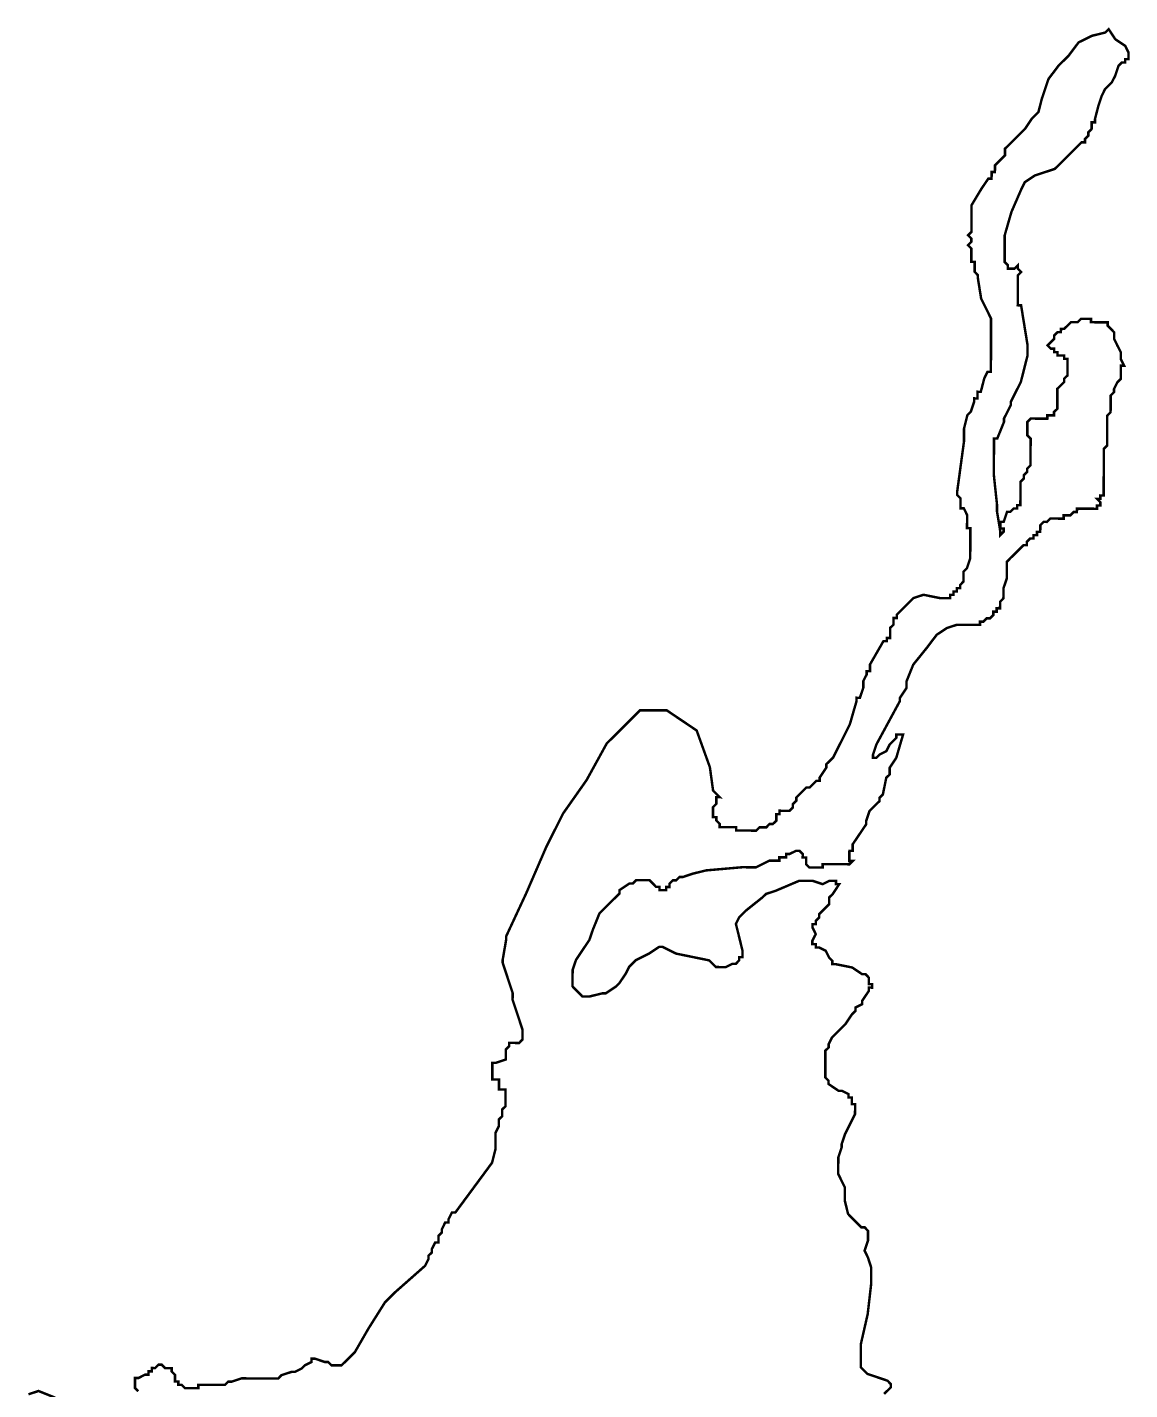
# Model space of a CAD drawing. Header units: metres. Extents: x 319816 to 366074, y 1739234 to 1838803.
# Drawn here: x 357589 to 358932, y 1751273 to 1752932 of the extents above; entities that cross this region are included whole.
import ezdxf

# ---------------------------------------------------------------- set-up
doc = ezdxf.new("R2010")
doc.units = ezdxf.units.M
doc.header["$MEASUREMENT"] = 0
doc.layers.add('HAZARDS LINE', color=1, linetype='Continuous')

msp = doc.modelspace()

# ---------------------------------------------------------------- linework, layer by layer
at = {"layer": 'HAZARDS LINE', "lineweight": 18, "const_width": 3}
for points in [[(358632.5, 1751267.5), (358636.6, 1751271.5), (358640.7, 1751275.6), (358640.7, 1751279.6), (358636.6, 1751283.7), (358612.3, 1751291.9), (358604.2, 1751300), (358604.3, 1751308.1), (358604.3, 1751328.4), (358612.6, 1751364.9), (358616.8, 1751401.4), (358616.8, 1751413.6), (358616.8, 1751417.6), (358616.8, 1751421.7), (358612.8, 1751433.9), (358608.8, 1751442), (358612.9, 1751454.2), (358612.9, 1751458.2), (358612.9, 1751462.3), (358612.9, 1751466.3), (358608.9, 1751470.4), (358604.8, 1751470.4), (358600.8, 1751474.5), (358596.8, 1751478.5), (358592.7, 1751482.6), (358588.7, 1751486.7), (358584.7, 1751502.9), (358584.7, 1751511), (358584.7, 1751519.2), (358576.7, 1751535.4), (358576.7, 1751543.5), (358576.8, 1751555.7), (358580.9, 1751567.9), (358580.9, 1751571.9), (358585, 1751584.1), (358593.1, 1751600.3), (358597.2, 1751608.4), (358597.2, 1751612.4), (358597.3, 1751616.5), (358597.3, 1751620.5), (358593.2, 1751620.5), (358593.2, 1751624.6), (358593.2, 1751628.7), (358589.2, 1751628.7), (358589.2, 1751632.7), (358581.1, 1751636.8), (358577, 1751636.8), (358564.9, 1751645), (358564.9, 1751649), (358560.9, 1751653.1), (358560.9, 1751657.2), (358560.9, 1751673.4), (358561, 1751681.5), (358561, 1751685.6), (358565.1, 1751689.6), (358565.1, 1751693.7), (358569.2, 1751701.8), (358573.2, 1751705.8), (358577.3, 1751709.9), (358581.4, 1751713.9), (358585.4, 1751717.9), (358593.6, 1751730.1), (358597.7, 1751734.1), (358597.7, 1751738.2), (358605.8, 1751742.2), (358605.8, 1751746.3), (358614, 1751758.4), (358614, 1751762.5), (358618.1, 1751762.4), (358618.1, 1751766.5), (358614, 1751766.5), (358614, 1751774.6), (358610, 1751778.7), (358605.9, 1751778.7), (358593.8, 1751786.9), (358573.5, 1751791), (358569.5, 1751791), (358569.5, 1751795.1), (358565.5, 1751799.1), (358561.4, 1751807.3), (358553.3, 1751811.4), (358549.3, 1751811.4), (358549.3, 1751815.4), (358545.2, 1751815.4), (358545.2, 1751819.5), (358549.3, 1751827.6), (358545.3, 1751835.7), (358545.3, 1751839.8), (358549.4, 1751839.8), (358549.4, 1751843.8), (358553.5, 1751847.9), (358553.5, 1751851.9), (358557.5, 1751856), (358561.6, 1751860), (358565.7, 1751864.1), (358565.7, 1751872.2), (358569.8, 1751876.2), (358577.9, 1751888.4), (358573.9, 1751888.4), (358573.9, 1751892.4), (358569.8, 1751892.4), (358565.8, 1751892.5), (358557.7, 1751888.4), (358545.5, 1751892.5), (358537.4, 1751892.6), (358533.3, 1751892.6), (358529.3, 1751892.6), (358500.8, 1751880.5), (358488.7, 1751876.5), (358484.6, 1751872.5), (358464.3, 1751856.3), (358456.1, 1751848.2), (358452, 1751840.1), (358456, 1751823.9), (358460, 1751807.6), (358460, 1751803.6), (358460, 1751799.5), (358455.9, 1751799.5), (358455.9, 1751795.5), (358451.9, 1751791.4), (358447.8, 1751791.5), (358439.7, 1751787.4), (358435.6, 1751787.4), (358427.5, 1751787.5), (358419.4, 1751795.6), (358378.9, 1751803.9), (358370.8, 1751808), (358362.7, 1751812), (358358.6, 1751812.1), (358346.4, 1751804), (358330.2, 1751795.9), (358326.1, 1751791.9), (358322, 1751787.8), (358318, 1751779.7), (358309.8, 1751767.6), (358305.7, 1751763.6), (358293.5, 1751755.5), (358289.5, 1751755.5), (358273.2, 1751751.5), (358265.1, 1751751.5), (358253, 1751763.8), (358253, 1751775.9), (358253.1, 1751784), (358257.2, 1751796.2), (358273.5, 1751820.5), (358277.6, 1751832.6), (358285.8, 1751852.9), (358310.2, 1751877.1), (358310.2, 1751881.2), (358322.4, 1751889.3), (358326.5, 1751889.3), (358330.5, 1751893.3), (358334.6, 1751893.3), (358342.7, 1751893.2), (358346.8, 1751893.2), (358350.8, 1751889.2), (358354.8, 1751885.1), (358358.9, 1751885.1), (358358.9, 1751881), (358362.9, 1751881), (358367, 1751881), (358367, 1751885), (358371.1, 1751885), (358371.1, 1751889.1), (358375.2, 1751893.1), (358379.2, 1751893.1), (358383.3, 1751897.2), (358387.3, 1751897.1), (358399.5, 1751901.2), (358415.8, 1751905.2), (358460.4, 1751909.1), (358464.4, 1751909), (358468.5, 1751909), (358472.6, 1751909), (358476.6, 1751909), (358492.9, 1751917.1), (358505, 1751917), (358505, 1751921.1), (358509.1, 1751921.1), (358513.2, 1751921), (358513.2, 1751925.1), (358517.2, 1751925.1), (358525.4, 1751929.1), (358529.4, 1751929.1), (358533.5, 1751925), (358533.4, 1751921), (358537.5, 1751921), (358537.5, 1751912.8), (358541.5, 1751908.8), (358545.6, 1751908.8), (358549.6, 1751908.7), (358553.7, 1751908.7), (358557.7, 1751908.7), (358557.7, 1751912.8), (358569.9, 1751912.7), (358574, 1751912.7), (358582.1, 1751912.7), (358586.1, 1751912.7), (358590.2, 1751912.6), (358594.3, 1751916.7), (358590.2, 1751916.7), (358590.2, 1751920.8), (358590.2, 1751924.8), (358590.3, 1751928.9), (358594.3, 1751928.9), (358594.3, 1751932.9), (358594.3, 1751937), (358602.5, 1751949.1), (358610.7, 1751961.3), (358610.7, 1751965.3), (358614.8, 1751977.5), (358622.9, 1751985.6), (358627, 1751989.6), (358627, 1751993.7), (358631.1, 1751997.7), (358635.2, 1752018), (358639.3, 1752022), (358639.3, 1752026.1), (358639.3, 1752030.1), (358647.4, 1752042.3), (358655.7, 1752070.6), (358651.6, 1752070.6), (358647.5, 1752070.7), (358647.5, 1752066.6), (358643.5, 1752062.6), (358639.4, 1752058.5), (358635.3, 1752050.4), (358627.2, 1752046.4), (358623.1, 1752042.3), (358619.1, 1752042.4), (358619.1, 1752046.4), (358623.2, 1752058.6), (358651.7, 1752111.2), (358651.8, 1752115.3), (358659.9, 1752127.4), (358659.9, 1752131.5), (358659.9, 1752135.5), (358668.1, 1752155.8), (358684.4, 1752176), (358696.7, 1752192.2), (358708.9, 1752200.3), (358721, 1752204.3), (358733.2, 1752204.2), (358737.3, 1752204.2), (358741.3, 1752204.2), (358745.4, 1752204.2), (358749.4, 1752204.2), (358749.4, 1752208.2), (358753.5, 1752208.2), (358757.6, 1752212.3), (358761.6, 1752212.2), (358765.7, 1752216.3), (358765.7, 1752220.3), (358769.8, 1752220.3), (358769.8, 1752224.4), (358773.8, 1752224.4), (358773.9, 1752228.4), (358773.9, 1752232.5), (358777.9, 1752236.5), (358778, 1752240.6), (358778, 1752244.6), (358778, 1752248.7), (358782.1, 1752260.8), (358782.1, 1752269), (358782.1, 1752277.1), (358782.2, 1752281.1), (358786.2, 1752285.2), (358798.4, 1752297.3), (358802.5, 1752301.3), (358806.6, 1752301.3), (358806.6, 1752305.4), (358810.6, 1752309.4), (358814.7, 1752309.4), (358814.7, 1752313.5), (358818.8, 1752313.5), (358818.8, 1752317.5), (358822.8, 1752317.5), (358822.9, 1752321.6), (358822.9, 1752325.6), (358826.9, 1752329.7), (358831, 1752329.6), (358835.1, 1752333.7), (358839.1, 1752333.7), (358843.2, 1752333.7), (358847.2, 1752333.6), (358851.3, 1752333.6), (358851.3, 1752337.7), (358855.4, 1752337.7), (358859.4, 1752337.6), (358863.5, 1752341.7), (358867.5, 1752341.7), (358867.6, 1752345.7), (358871.6, 1752345.7), (358875.7, 1752345.7), (358879.7, 1752345.7), (358883.8, 1752345.7), (358887.8, 1752345.7), (358891.9, 1752345.6), (358891.9, 1752349.7), (358896, 1752349.7), (358896, 1752353.7), (358891.9, 1752357.8), (358896, 1752357.8), (358896, 1752361.9), (358900.1, 1752361.8), (358900.1, 1752365.9), (358900.1, 1752370), (358900.1, 1752374), (358900.1, 1752378.1), (358900.1, 1752382.1), (358900.2, 1752386.2), (358900.2, 1752390.2), (358900.2, 1752398.4), (358900.2, 1752402.4), (358900.2, 1752406.5), (358900.2, 1752410.5), (358900.3, 1752414.6), (358900.3, 1752418.6), (358904.3, 1752422.7), (358904.4, 1752430.8), (358904.4, 1752434.9), (358904.4, 1752438.9), (358904.4, 1752451.1), (358904.5, 1752459.2), (358908.5, 1752463.2), (358908.6, 1752467.3), (358908.6, 1752471.3), (358908.6, 1752475.4), (358908.6, 1752479.5), (358908.6, 1752483.5), (358912.7, 1752487.6), (358912.7, 1752491.6), (358916.8, 1752499.7), (358920.9, 1752503.8), (358920.9, 1752507.8), (358920.9, 1752511.9), (358920.9, 1752520), (358925, 1752520), (358920.9, 1752528.1), (358921, 1752532.2), (358921, 1752536.2), (358916.9, 1752544.3), (358912.9, 1752552.5), (358912.9, 1752560.6), (358908.9, 1752564.7), (358904.9, 1752568.7), (358904.9, 1752572.8), (358900.8, 1752572.8), (358896.8, 1752572.8), (358892.7, 1752572.8), (358888.7, 1752572.8), (358884.6, 1752572.9), (358884.6, 1752576.9), (358880.6, 1752576.9), (358876.5, 1752576.9), (358872.4, 1752577), (358868.4, 1752572.9), (358864.3, 1752572.9), (358860.3, 1752572.9), (358856.2, 1752568.9), (358852.1, 1752564.9), (358848.1, 1752564.9), (358848, 1752560.8), (358844, 1752560.8), (358839.9, 1752556.8), (358839.9, 1752552.7), (358835.8, 1752548.7), (358831.8, 1752544.6), (358835.8, 1752540.6), (358839.9, 1752540.6), (358839.9, 1752536.5), (358843.9, 1752536.5), (358843.9, 1752532.4), (358847.9, 1752532.4), (358852, 1752532.4), (358852, 1752528.3), (358856, 1752528.3), (358856, 1752524.3), (358856, 1752520.2), (358856, 1752516.2), (358856, 1752512.1), (358856, 1752508), (358851.9, 1752504), (358851.9, 1752499.9), (358847.8, 1752495.9), (358843.7, 1752491.9), (358843.7, 1752487.8), (358843.7, 1752483.8), (358843.7, 1752479.7), (358843.7, 1752475.6), (358843.7, 1752471.6), (358843.7, 1752467.5), (358839.6, 1752463.5), (358839.6, 1752459.4), (358835.5, 1752459.4), (358831.5, 1752459.5), (358831.4, 1752455.4), (358827.4, 1752455.4), (358823.3, 1752455.4), (358819.3, 1752455.4), (358815.2, 1752455.5), (358811.2, 1752455.5), (358807.1, 1752451.4), (358807.1, 1752447.4), (358807.1, 1752443.3), (358807.1, 1752439.3), (358807, 1752435.2), (358811.1, 1752431.1), (358811.1, 1752427.1), (358811.1, 1752423), (358811, 1752419), (358811, 1752414.9), (358811, 1752402.7), (358811, 1752398.7), (358806.9, 1752394.6), (358806.9, 1752390.6), (358802.8, 1752386.5), (358802.8, 1752382.5), (358798.7, 1752378.4), (358798.7, 1752374.4), (358798.7, 1752370.3), (358798.7, 1752366.3), (358798.7, 1752362.2), (358798.7, 1752358.2), (358798.6, 1752354.1), (358798.6, 1752350), (358794.6, 1752350.1), (358794.6, 1752346), (358790.5, 1752346), (358786.4, 1752342), (358782.4, 1752342), (358778.3, 1752329.8), (358774.2, 1752329.8), (358774.2, 1752325.8), (358774.2, 1752321.7), (358778.2, 1752321.7), (358778.2, 1752317.7), (358774.2, 1752313.6), (358774.2, 1752317.7), (358770.2, 1752342), (358770.2, 1752346.1), (358770.2, 1752350.1), (358766.3, 1752386.7), (358766.4, 1752411), (358766.5, 1752431.3), (358770.5, 1752431.3), (358778.7, 1752451.5), (358778.7, 1752455.6), (358782.8, 1752463.7), (358786.9, 1752471.8), (358786.9, 1752475.8), (358799.2, 1752500.1), (358807.4, 1752532.6), (358807.4, 1752536.6), (358807.4, 1752540.7), (358807.4, 1752544.7), (358799.5, 1752593.4), (358795.4, 1752593.5), (358795.5, 1752597.5), (358795.5, 1752605.6), (358795.5, 1752609.7), (358795.5, 1752613.7), (358795.5, 1752617.8), (358795.5, 1752621.9), (358795.6, 1752625.9), (358795.6, 1752630), (358799.6, 1752634), (358795.6, 1752638.1), (358795.6, 1752642.1), (358791.5, 1752638.1), (358787.5, 1752638.1), (358783.4, 1752638.1), (358783.4, 1752642.2), (358779.4, 1752646.3), (358779.4, 1752650.3), (358779.4, 1752654.4), (358779.4, 1752658.4), (358779.5, 1752662.5), (358779.5, 1752666.5), (358779.5, 1752670.6), (358779.5, 1752674.6), (358779.5, 1752678.7), (358787.7, 1752707.1), (358800, 1752735.4), (358804.1, 1752743.5), (358816.3, 1752751.6), (358840.6, 1752759.6), (358873.2, 1752792), (358877.3, 1752791.9), (358877.3, 1752796), (358881.4, 1752800), (358881.4, 1752804.1), (358885.4, 1752808.1), (358885.5, 1752812.2), (358885.5, 1752816.3), (358889.5, 1752816.2), (358889.5, 1752820.3), (358893.7, 1752836.5), (358897.8, 1752848.7), (358901.8, 1752856.8), (358910, 1752864.9), (358914.1, 1752873), (358918.2, 1752885.1), (358922.2, 1752889.1), (358926.3, 1752889.1), (358926.3, 1752893.2), (358930.4, 1752893.2), (358930.4, 1752897.2), (358930.4, 1752901.3), (358926.4, 1752909.4), (358914.2, 1752917.6), (358906.2, 1752929.8), (358902.1, 1752925.7), (358885.8, 1752921.7), (358869.6, 1752913.7), (358857.4, 1752897.5), (358845.2, 1752885.4), (358832.9, 1752869.2), (358824.7, 1752844.9), (358820.6, 1752828.7), (358812.5, 1752820.6), (358804.3, 1752808.4), (358784, 1752788.2), (358779.9, 1752784.2), (358779.9, 1752780.1), (358779.9, 1752776.1), (358775.8, 1752772), (358771.7, 1752768), (358767.7, 1752763.9), (358767.6, 1752755.8), (358763.6, 1752755.8), (358763.6, 1752751.8), (358763.5, 1752747.7), (358759.5, 1752747.7), (358751.3, 1752735.6), (358739.1, 1752715.4), (358739.1, 1752711.3), (358739.1, 1752707.2), (358739, 1752703.2), (358739, 1752699.1), (358739, 1752695.1), (358739, 1752691), (358739, 1752687), (358739, 1752682.9), (358734.9, 1752678.9), (358738.9, 1752674.8), (358738.9, 1752670.7), (358734.9, 1752666.7), (358738.9, 1752662.6), (358738.9, 1752658.6), (358738.9, 1752654.5), (358738.8, 1752646.4), (358742.9, 1752646.4), (358742.9, 1752642.3), (358742.9, 1752638.3), (358742.9, 1752634.2), (358746.9, 1752630.1), (358746.9, 1752626.1), (358750.8, 1752601.7), (358762.9, 1752577.3), (358762.9, 1752573.3), (358762.9, 1752569.2), (358762.9, 1752565.2), (358762.9, 1752557.1), (358762.8, 1752553), (358762.8, 1752548.9), (358762.8, 1752544.9), (358762.8, 1752540.8), (358762.8, 1752536.8), (358762.8, 1752532.7), (358762.8, 1752528.7), (358762.7, 1752524.6), (358762.7, 1752520.6), (358762.7, 1752516.5), (358762.7, 1752512.4), (358758.6, 1752512.5), (358754.6, 1752504.4), (358750.4, 1752488.1), (358746.4, 1752488.2), (358746.4, 1752484.1), (358746.4, 1752480), (358742.3, 1752480.1), (358742.3, 1752476), (358738.2, 1752463.8), (358734.1, 1752459.8), (358730, 1752443.6), (358730, 1752431.4), (358729.9, 1752427.4), (358721.6, 1752366.5), (358721.6, 1752362.5), (358725.6, 1752358.4), (358725.6, 1752354.4), (358725.6, 1752350.3), (358725.6, 1752346.2), (358729.7, 1752346.2), (358733.7, 1752338.1), (358733.7, 1752334), (358733.7, 1752330), (358733.6, 1752325.9), (358733.6, 1752321.9), (358737.7, 1752321.9), (358737.6, 1752309.7), (358737.6, 1752297.5), (358737.5, 1752285.3), (358733.5, 1752273.2), (358729.4, 1752269.1), (358729.4, 1752265.1), (358729.4, 1752261), (358729.3, 1752257), (358725.3, 1752252.9), (358725.3, 1752248.9), (358721.2, 1752248.9), (358721.2, 1752244.8), (358717.1, 1752244.9), (358717.1, 1752240.8), (358713.1, 1752240.8), (358713, 1752236.8), (358709, 1752236.8), (358704.9, 1752236.8), (358700.9, 1752236.8), (358680.6, 1752240.9), (358668.4, 1752236.9), (358656.2, 1752224.8), (358648.1, 1752216.7), (358648.1, 1752212.6), (358644, 1752212.7), (358644, 1752208.6), (358644, 1752204.5), (358639.9, 1752200.5), (358639.9, 1752196.4), (358639.9, 1752192.4), (358639.9, 1752188.3), (358635.8, 1752188.3), (358635.8, 1752184.3), (358631.7, 1752184.3), (358615.4, 1752156), (358615.4, 1752151.9), (358615.4, 1752147.9), (358611.3, 1752147.9), (358611.3, 1752143.8), (358607.2, 1752135.7), (358607.2, 1752131.7), (358607.2, 1752127.6), (358603.1, 1752115.4), (358599, 1752115.5), (358599, 1752111.4), (358590.8, 1752083), (358574.5, 1752050.6), (358570.4, 1752042.5), (358566.3, 1752038.5), (358562.2, 1752034.5), (358562.2, 1752030.4), (358554.1, 1752018.3), (358554.1, 1752014.2), (358550, 1752014.2), (358545.9, 1752010.2), (358541.9, 1752006.1), (358537.8, 1752006.1), (358533.7, 1752002.1), (358529.7, 1751998.1), (358525.6, 1751994), (358525.6, 1751990), (358521.5, 1751985.9), (358521.5, 1751981.9), (358517.4, 1751977.8), (358513.4, 1751977.8), (358509.3, 1751977.8), (358505.3, 1751977.9), (358505.2, 1751973.8), (358501.2, 1751973.8), (358501.2, 1751965.7), (358497.1, 1751961.7), (358493, 1751961.7), (358489, 1751957.6), (358484.9, 1751957.6), (358480.8, 1751957.7), (358476.8, 1751953.6), (358472.7, 1751953.6), (358468.7, 1751953.7), (358464.6, 1751953.7), (358460.5, 1751953.7), (358456.5, 1751953.7), (358452.4, 1751953.7), (358452.4, 1751957.8), (358448.4, 1751957.8), (358436.2, 1751957.8), (358432.2, 1751957.8), (358432.2, 1751961.9), (358428.1, 1751966), (358428.2, 1751970), (358424.1, 1751970), (358424.1, 1751978.2), (358424.1, 1751982.2), (358428.2, 1751986.2), (358428.2, 1751990.3), (358428.2, 1751994.4), (358432.3, 1751994.3), (358424.2, 1752002.5), (358420.3, 1752030.9), (358404.2, 1752075.6), (358367.8, 1752100.1), (358347.5, 1752100.1), (358335.3, 1752100.2), (358319, 1752084), (358294.6, 1752059.7), (358270.1, 1752015.2), (358241.6, 1751974.7), (358221.2, 1751934.3), (358196.6, 1751877.5), (358172.1, 1751824.9), (358172.1, 1751820.8), (358167.9, 1751796.5), (358167.9, 1751792.5), (358180, 1751755.9), (358180, 1751751.8), (358179.9, 1751747.8), (358192, 1751711.2), (358191.9, 1751699.1), (358187.9, 1751695), (358175.7, 1751695.1), (358175.7, 1751691), (358171.6, 1751687), (358171.6, 1751682.9), (358171.6, 1751678.9), (358171.6, 1751674.8), (358159.4, 1751670.8), (358155.3, 1751670.8), (358155.3, 1751666.7), (358155.3, 1751662.7), (358155.3, 1751654.6), (358155.3, 1751650.5), (358159.3, 1751650.5), (358163.4, 1751650.5), (358163.3, 1751642.4), (358163.3, 1751638.3), (358167.4, 1751638.3), (358171.4, 1751638.3), (358171.4, 1751634.2), (358171.4, 1751630.2), (358171.4, 1751626.1), (358171.4, 1751622.1), (358171.4, 1751618), (358167.3, 1751614), (358167.3, 1751605.8), (358163.2, 1751601.8), (358163.2, 1751593.7), (358159.1, 1751585.6), (358159.1, 1751581.5), (358159, 1751565.3), (358154.9, 1751549.1), (358110.1, 1751488.4), (358106, 1751488.4), (358101.9, 1751480.3), (358101.9, 1751476.3), (358097.8, 1751476.3), (358093.8, 1751468.2), (358093.7, 1751464.1), (358089.7, 1751460.1), (358089.6, 1751452), (358085.6, 1751452), (358081.5, 1751443.9), (358081.5, 1751439.8), (358077.4, 1751435.8), (358077.4, 1751431.7), (358073.3, 1751423.6), (358036.7, 1751391.3), (358032.6, 1751387.3), (358028.6, 1751383.2), (358024.5, 1751379.2), (358004.1, 1751346.8), (357987.8, 1751318.5), (357971.5, 1751302.3), (357959.3, 1751302.3), (357955.3, 1751306.4), (357951.2, 1751306.4), (357939.1, 1751310.5), (357935, 1751310.5), (357935, 1751306.5), (357926.9, 1751302.4), (357922.8, 1751298.4), (357914.7, 1751294.4), (357910.6, 1751294.4), (357898.4, 1751290.4), (357894.4, 1751286.3), (357890.3, 1751286.3), (357886.2, 1751286.4), (357882.2, 1751286.4), (357874.1, 1751286.4), (357866, 1751286.4), (357861.9, 1751286.4), (357849.7, 1751286.5), (357837.6, 1751282.5), (357833.5, 1751282.5), (357829.4, 1751278.5), (357825.4, 1751278.5), (357821.3, 1751278.5), (357817.3, 1751278.5), (357813.2, 1751278.5), (357809.2, 1751278.5), (357805.1, 1751278.5), (357801, 1751278.6), (357797, 1751278.6), (357797, 1751274.5), (357792.9, 1751274.5), (357788.9, 1751274.5), (357784.8, 1751274.6), (357780.7, 1751274.6), (357776.7, 1751278.6), (357772.6, 1751278.7), (357772.7, 1751282.7), (357768.6, 1751282.7), (357768.6, 1751286.8), (357768.6, 1751290.8), (357764.6, 1751294.9), (357764.6, 1751299), (357760.6, 1751299), (357756.5, 1751299), (357752.5, 1751303.1), (357748.4, 1751303.1), (357744.3, 1751299), (357740.3, 1751299.1), (357740.3, 1751295), (357736.2, 1751295), (357736.2, 1751291), (357732.1, 1751291), (357724, 1751286.9), (357719.9, 1751287), (357719.9, 1751282.9), (357719.9, 1751278.8), (357719.9, 1751274.8), (357723.9, 1751270.7)], [(357622.5, 1751263), (357602.3, 1751271.1), (357590.1, 1751267.1)]]:
    msp.add_lwpolyline(points, dxfattribs=at)

doc.saveas('drawing.dxf')
